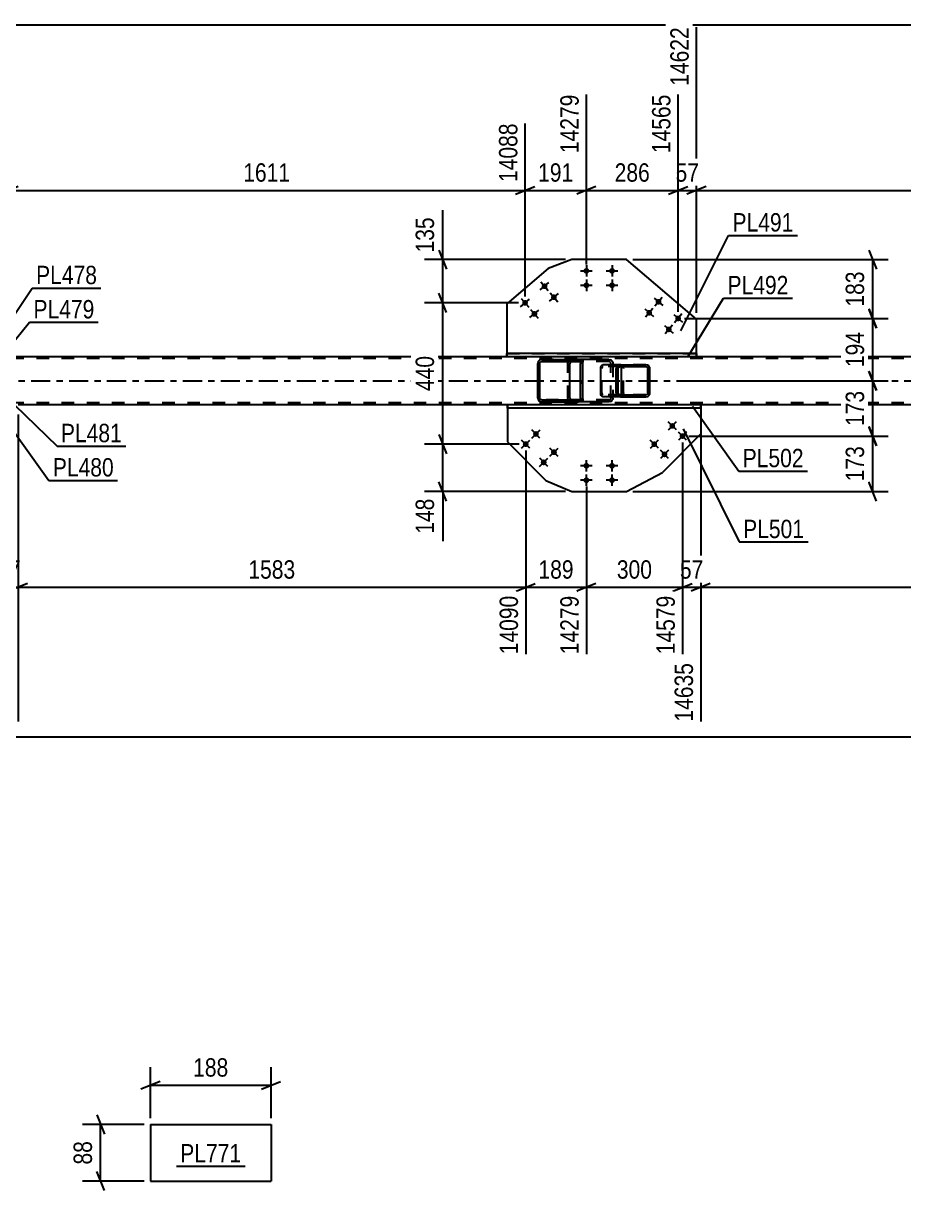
# Model space of a CAD drawing. Header units: millimetres. Extents: x 0 to 1189, y 0 to 841.
# Drawn here: x 787.8 to 925.1, y 221.9 to 403.9 of the extents above; entities that cross this region are included whole.
import ezdxf

# ---------------------------------------------------------------- set-up
doc = ezdxf.new("R2010")
doc.units = ezdxf.units.MM
doc.linetypes.add('DXK_LINE_DOT2', pattern=[3.9198, 1.9599, -1.9599])
doc.linetypes.add('DXK_LINE_DOT3', pattern=[5.9187, 2.979, -0.9799, 0.9799, -0.9799])
doc.styles.add('Arial Narrow', font='ARIALN.TTF', dxfattribs={"height": 0.2})

# ---------------------------------------------------------------- blocks, each defined once
blk = doc.blocks.new('Part-570385304-6993 - 6842')
at = {"linetype": 'Continuous'}
h = blk.add_hatch(dxfattribs=at)
h.set_pattern_fill('', scale=0.7, style=0, pattern_type=0)
h.set_pattern_definition([(45, (874.9836, 351.1297), (-1.57154, 1.57154), [])])
h.paths.add_polyline_path([(875.03, 350.9), (874.98, 351.13), (874.85, 351.32), (874.64, 351.45), (874.39, 351.5), (868.65, 351.5), (868.4, 351.45), (868.2, 351.32), (868.06, 351.13), (868.01, 350.9), (868.01, 345.5), (868.06, 345.27), (868.2, 345.08), (868.4, 344.95), (868.65, 344.9), (874.39, 344.9), (874.64, 344.95), (874.85, 345.08), (874.98, 345.27), (875.03, 345.5)])
h.paths.add_polyline_path([(874.69, 345.39), (874.62, 345.29), (874.52, 345.22), (874.39, 345.2), (868.65, 345.2), (868.52, 345.22), (868.42, 345.29), (868.35, 345.39), (868.33, 345.5), (868.33, 350.9), (868.35, 351.01), (868.42, 351.11), (868.52, 351.18), (868.65, 351.2), (874.39, 351.2), (874.52, 351.18), (874.62, 351.11), (874.69, 351.01), (874.71, 350.9), (874.71, 345.5)])
at = {"color": 2, "linetype": 'Continuous'}
for p, q in [((868.65, 351.5), (868.4, 351.45)), ((868.65, 351.5), (874.39, 351.5)), ((879.11, 351.5), (874.39, 351.5)), ((874.64, 351.45), (874.39, 351.5)), ((879.11, 351.5), (879.35, 351.45)), ((868.06, 351.13), (868.01, 350.9)), ((868.01, 345.5), (868.01, 350.9)), ((868.33, 350.9), (868.35, 351.01)), ((868.33, 345.5), (868.33, 350.9)), ((868.35, 351.01), (868.42, 351.11)), ((868.42, 351.11), (868.52, 351.18)), ((868.52, 351.18), (868.65, 351.2)), ((868.65, 351.2), (874.39, 351.2)), ((873.06, 351.01), (873.04, 350.9)), ((873.04, 345.5), (873.04, 350.9)), ((873.13, 351.11), (873.06, 351.01)), ((873.24, 351.18), (873.13, 351.11)), ((873.36, 351.2), (873.24, 351.18)), ((874.39, 351.2), (874.52, 351.18)), ((874.52, 351.18), (874.62, 351.11)), ((874.62, 351.11), (874.69, 351.01)), ((874.69, 351.01), (874.71, 350.9)), ((874.71, 345.5), (874.71, 350.9)), ((875.03, 350.9), (874.98, 351.13)), ((875.03, 345.5), (875.03, 350.9)), ((879.7, 351.13), (879.74, 350.9)), ((879.74, 350.9), (879.74, 350.7)), ((868.01, 345.5), (868.06, 345.27)), ((868.35, 345.39), (868.33, 345.5)), ((868.42, 345.29), (868.35, 345.39)), ((868.4, 344.95), (868.65, 344.9)), ((868.52, 345.22), (868.42, 345.29)), ((868.65, 345.2), (868.52, 345.22)), ((868.65, 345.2), (874.39, 345.2)), ((868.65, 344.9), (874.39, 344.9)), ((873.04, 345.5), (873.06, 345.39)), ((873.06, 345.39), (873.13, 345.29)), ((873.13, 345.29), (873.24, 345.22)), ((873.24, 345.22), (873.36, 345.2)), ((874.52, 345.22), (874.39, 345.2)), ((874.39, 344.9), (874.64, 344.95)), ((879.11, 344.9), (874.39, 344.9)), ((874.62, 345.29), (874.52, 345.22)), ((874.69, 345.39), (874.62, 345.29)), ((874.71, 345.5), (874.69, 345.39)), ((874.98, 345.27), (875.03, 345.5)), ((879.35, 344.95), (879.11, 344.9)), ((879.74, 345.5), (879.7, 345.27)), ((879.74, 345.5), (879.74, 345.7))]:
    blk.add_line(p, q, dxfattribs=at)
at = {"color": 7, "linetype": 'DXK_LINE_DOT2'}
for p, q in [((874.39, 351.5), (868.65, 351.5)), ((873.11, 351.45), (873.36, 351.5)), ((879.11, 351.2), (868.65, 351.2)), ((872.72, 350.9), (872.77, 351.13)), ((872.72, 345.5), (872.72, 350.9)), ((879.23, 351.18), (879.11, 351.2)), ((879.33, 351.11), (879.23, 351.18)), ((879.4, 351.01), (879.33, 351.11)), ((879.42, 350.9), (879.4, 351.01)), ((879.42, 345.5), (879.42, 350.9)), ((879.74, 350.7), (879.74, 345.7)), ((879.11, 345.2), (868.65, 345.2)), ((874.39, 344.9), (868.65, 344.9)), ((872.77, 345.27), (872.72, 345.5)), ((873.36, 344.9), (873.11, 344.95)), ((879.11, 345.2), (879.23, 345.22)), ((879.23, 345.22), (879.33, 345.29)), ((879.33, 345.29), (879.4, 345.39)), ((879.4, 345.39), (879.42, 345.5))]:
    blk.add_line(p, q, dxfattribs=at)
at = {"color": 2, "linetype": 'Continuous'}
for centre, start, end in [((868.62, 350.87), 110.7583, 155.68), ((874.42, 350.87), 24.32, 69.2417), ((879.13, 350.87), 24.32, 69.2417), ((868.62, 345.53), 204.32, 249.2417), ((874.42, 345.53), 290.7583, 335.68), ((879.13, 345.53), 290.7583, 335.68)]:
    blk.add_arc(centre, 0.621, start, end, dxfattribs=at)
at = {"color": 7, "linetype": 'DXK_LINE_DOT2'}
for centre, start, end in [((873.33, 350.87), 110.7583, 155.68), ((873.33, 345.53), 204.32, 249.2417)]:
    blk.add_arc(centre, 0.621, start, end, dxfattribs=at)
blk = doc.blocks.new('Part-570385304-7040 - 6842')
at = {"color": 2, "linetype": 'Continuous'}
for p, q in [((893.42, 344.45), (863.31, 344.45)), ((863.31, 344.45), (863.31, 344.45)), ((863.31, 343.95), (863.31, 344.45)), ((893.42, 344.45), (893.42, 344.45)), ((893.42, 344.45), (893.42, 343.95)), ((893.42, 343.95), (863.31, 343.95)), ((863.31, 343.95), (863.31, 343.95)), ((893.42, 343.95), (893.42, 343.95))]:
    blk.add_line(p, q, dxfattribs=at)
at = {"color": 7, "linetype": 'DXK_LINE_DOT2'}
for p, q in [((893.42, 344.45), (863.31, 344.45)), ((863.31, 344.45), (863.31, 343.95)), ((893.42, 343.95), (893.42, 344.45)), ((893.42, 343.95), (863.31, 343.95))]:
    blk.add_line(p, q, dxfattribs=at)
blk = doc.blocks.new('Part-570385304-7007 - 6842')
at = {"color": 7, "linetype": 'DXK_LINE_DOT2'}
for p, q in [((1007.43, 351.65), (161.65, 351.65)), ((892.75, 351.95), (863.19, 351.95)), ((1007.43, 344.75), (161.65, 344.75)), ((893.42, 344.45), (863.31, 344.45))]:
    blk.add_line(p, q, dxfattribs=at)
at = {"color": 2, "linetype": 'Continuous'}
for p, q in [((863.19, 351.95), (785.5, 351.95)), ((972.5, 351.95), (892.75, 351.95)), ((863.31, 344.45), (787, 344.45)), ((971, 344.45), (893.42, 344.45))]:
    blk.add_line(p, q, dxfattribs=at)
at = {"color": 7, "linetype": 'DXK_LINE_DOT3'}
blk.add_line((161.65, 348.2), (1007.43, 348.2), dxfattribs=at)
blk = doc.blocks.new('Part-570385304-6928 - 6842')
at = {"color": 2, "linetype": 'Continuous'}
for p, q in [((863.31, 343.95), (863.31, 338.69)), ((893.42, 343.95), (893.42, 339.94)), ((863.31, 338.69), (869.28, 332.64)), ((893.42, 339.94), (887.45, 333.89)), ((881.85, 330.94), (887.45, 333.89)), ((869.28, 332.64), (873.35, 330.94)), ((873.35, 330.94), (881.85, 330.94))]:
    blk.add_line(p, q, dxfattribs=at)
at = {"color": 7, "linetype": 'DXK_LINE_DOT2'}
blk.add_line((893.42, 343.95), (863.31, 343.95), dxfattribs=at)
blk = doc.blocks.new('Part-570385304-6888 - 6842')
at = {"color": 2, "linetype": 'Continuous'}
for p, q in [((873.35, 367.08), (869.66, 365.72)), ((881.85, 367.08), (873.35, 367.08)), ((892.75, 357.8), (881.85, 367.08)), ((869.66, 365.72), (863.19, 360.21)), ((863.19, 360.21), (863.19, 352.45)), ((892.75, 352.45), (892.75, 357.8))]:
    blk.add_line(p, q, dxfattribs=at)
at = {"color": 7, "linetype": 'DXK_LINE_DOT2'}
blk.add_line((863.19, 352.45), (892.75, 352.45), dxfattribs=at)
blk = doc.blocks.new('Bolt-570385304-7215 - 6842')
at = {"linetype": 'Continuous'}
for points in [[(875.15, 334.94, -1), (876.05, 334.94, -1)], [(879.15, 334.94, -1), (880.05, 334.94, -1)], [(875.15, 332.69, -1), (876.05, 332.69, -1)], [(879.15, 332.69, -1), (880.05, 332.69, -1)]]:
    blk.add_hatch(color=1, dxfattribs=at).paths.add_polyline_path(points)
at = {"color": 1, "linetype": 'Continuous'}
for p, q in [((876.5, 334.94), (874.7, 334.94)), ((875.6, 334.04), (875.6, 335.84)), ((880.5, 334.94), (878.7, 334.94)), ((879.6, 334.04), (879.6, 335.84)), ((875.6, 331.79), (875.6, 333.59)), ((879.6, 331.79), (879.6, 333.59)), ((876.5, 332.69), (874.7, 332.69)), ((880.5, 332.69), (878.7, 332.69))]:
    blk.add_line(p, q, dxfattribs=at)
blk = doc.blocks.new('Part-570385304-6997 - 6842')
at = {"linetype": 'Continuous'}
h = blk.add_hatch(dxfattribs=at)
h.set_pattern_fill('', scale=0.7, style=0, pattern_type=0)
h.set_pattern_definition([(45, (885.4658, 350.3297), (-1.57154, 1.57154), [])])
h.paths.add_polyline_path([(885.51, 350.1), (885.47, 350.33), (885.33, 350.52), (885.13, 350.65), (884.88, 350.7), (880.9, 350.7), (880.66, 350.65), (880.45, 350.52), (880.32, 350.33), (880.27, 350.1), (880.27, 346.3), (880.32, 346.07), (880.45, 345.88), (880.66, 345.75), (880.9, 345.7), (884.88, 345.7), (885.13, 345.75), (885.33, 345.88), (885.47, 346.07), (885.51, 346.3)])
h.paths.add_polyline_path([(885.18, 346.19), (885.11, 346.09), (885, 346.02), (884.88, 346), (880.9, 346), (880.78, 346.02), (880.68, 346.09), (880.61, 346.19), (880.58, 346.3), (880.58, 350.1), (880.61, 350.21), (880.68, 350.31), (880.78, 350.38), (880.9, 350.4), (884.88, 350.4), (885, 350.38), (885.11, 350.31), (885.18, 350.21), (885.2, 350.1), (885.2, 346.3)])
at = {"color": 2, "linetype": 'Continuous'}
for p, q in [((877.83, 350.1), (877.86, 350.33)), ((877.83, 346.3), (877.83, 350.1)), ((877.86, 350.33), (877.93, 350.52)), ((877.93, 350.52), (878.04, 350.65)), ((878.04, 350.65), (878.17, 350.7)), ((880.9, 350.7), (878.17, 350.7)), ((880.32, 350.33), (880.27, 350.1)), ((880.27, 346.3), (880.27, 350.1)), ((880.58, 350.1), (880.61, 350.21)), ((880.58, 346.3), (880.58, 350.1)), ((880.61, 350.21), (880.68, 350.31)), ((880.9, 350.7), (880.66, 350.65)), ((880.68, 350.31), (880.78, 350.38)), ((880.78, 350.38), (880.9, 350.4)), ((880.9, 350.38), (880.84, 350.39)), ((880.9, 350.7), (884.88, 350.7)), ((880.9, 350.4), (884.88, 350.4)), ((881, 350.31), (880.9, 350.38)), ((881.07, 350.21), (881, 350.31)), ((881.09, 350.1), (881.07, 350.21)), ((881.09, 346.3), (881.09, 350.1)), ((885.13, 350.65), (884.88, 350.7)), ((884.88, 350.4), (885, 350.38)), ((885, 350.38), (885.11, 350.31)), ((885.11, 350.31), (885.18, 350.21)), ((885.18, 350.21), (885.2, 350.1)), ((885.2, 346.3), (885.2, 350.1)), ((885.51, 350.1), (885.47, 350.33)), ((885.51, 346.3), (885.51, 350.1)), ((877.86, 346.07), (877.83, 346.3)), ((877.93, 345.88), (877.86, 346.07)), ((878.04, 345.75), (877.93, 345.88)), ((880.27, 346.3), (880.32, 346.07)), ((880.61, 346.19), (880.58, 346.3)), ((880.68, 346.09), (880.61, 346.19)), ((880.78, 346.02), (880.68, 346.09)), ((880.9, 346), (880.78, 346.02)), ((880.9, 346.02), (880.84, 346.01)), ((880.9, 346.02), (881, 346.09)), ((880.9, 346), (884.88, 346)), ((881, 346.09), (881.07, 346.19)), ((881.07, 346.19), (881.09, 346.3)), ((885, 346.02), (884.88, 346)), ((885.11, 346.09), (885, 346.02)), ((885.18, 346.19), (885.11, 346.09)), ((885.2, 346.3), (885.18, 346.19)), ((885.47, 346.07), (885.51, 346.3)), ((878.17, 345.7), (878.04, 345.75)), ((880.9, 345.7), (878.17, 345.7)), ((880.66, 345.75), (880.9, 345.7)), ((880.9, 345.7), (884.88, 345.7)), ((884.88, 345.7), (885.13, 345.75))]:
    blk.add_line(p, q, dxfattribs=at)
at = {"color": 7, "linetype": 'DXK_LINE_DOT2'}
for p, q in [((878.01, 350.21), (878, 350.1)), ((878, 346.3), (878, 350.1)), ((878.05, 350.31), (878.01, 350.21)), ((878.1, 350.38), (878.05, 350.31)), ((878.17, 350.4), (878.1, 350.38)), ((884.88, 350.4), (878.17, 350.4)), ((879.74, 350.4), (879.74, 350.7)), ((880.78, 350.7), (881.02, 350.65)), ((880.84, 350.39), (880.78, 350.4)), ((884.88, 350.7), (880.9, 350.7)), ((881.36, 350.33), (881.41, 350.1)), ((881.41, 346.3), (881.41, 350.1)), ((878, 346.3), (878.01, 346.19)), ((878.01, 346.19), (878.05, 346.09)), ((878.05, 346.09), (878.1, 346.02)), ((878.1, 346.02), (878.17, 346)), ((884.88, 346), (878.17, 346)), ((879.74, 345.7), (879.74, 346)), ((880.84, 346.01), (880.78, 346)), ((881.41, 346.3), (881.36, 346.07)), ((881.02, 345.75), (880.78, 345.7)), ((884.88, 345.7), (880.9, 345.7))]:
    blk.add_line(p, q, dxfattribs=at)
at = {"color": 2, "linetype": 'Continuous'}
for centre, start, end in [((880.88, 350.08), 111.1513, 156.1049), ((884.9, 350.08), 23.8951, 68.8487), ((880.88, 346.32), 203.8951, 248.8487), ((884.9, 346.32), 291.1513, 336.1049)]:
    blk.add_arc(centre, 0.616, start, end, dxfattribs=at)
at = {"color": 7, "linetype": 'DXK_LINE_DOT2'}
for centre, start, end in [((880.8, 350.08), 23.8952, 68.8487), ((880.8, 346.32), 291.1513, 336.1048)]:
    blk.add_arc(centre, 0.616, start, end, dxfattribs=at)
blk = doc.blocks.new('Part-570385304-7060 - 6842')
at = {"color": 2, "linetype": 'Continuous'}
for p, q in [((863.19, 351.95), (863.19, 352.45)), ((863.19, 352.45), (863.19, 352.45)), ((892.75, 352.45), (863.19, 352.45)), ((863.19, 351.95), (863.19, 351.95)), ((892.75, 351.95), (863.19, 351.95)), ((892.75, 352.45), (892.75, 351.95))]:
    blk.add_line(p, q, dxfattribs=at)
at = {"color": 7, "linetype": 'DXK_LINE_DOT2'}
for p, q in [((863.19, 352.45), (863.19, 351.95)), ((892.75, 352.45), (892.75, 352.45)), ((892.75, 351.95), (892.75, 352.45)), ((892.75, 351.95), (892.75, 351.95))]:
    blk.add_line(p, q, dxfattribs=at)
blk = doc.blocks.new('Bolt-570385304-7196 - 6842')
at = {"linetype": 'Continuous'}
for points in [[(876.05, 365.33, -1), (875.15, 365.33, -1)], [(880.05, 365.33, -1), (879.15, 365.33, -1)], [(876.05, 363.08, -1), (875.15, 363.08, -1)], [(880.05, 363.08, -1), (879.15, 363.08, -1)]]:
    blk.add_hatch(color=1, dxfattribs=at).paths.add_polyline_path(points)
at = {"color": 1, "linetype": 'Continuous'}
for p, q in [((875.6, 366.23), (875.6, 364.43)), ((879.6, 366.23), (879.6, 364.43)), ((874.7, 365.33), (876.5, 365.33)), ((878.7, 365.33), (880.5, 365.33)), ((874.7, 363.08), (876.5, 363.08)), ((875.6, 363.98), (875.6, 362.18)), ((878.7, 363.08), (880.5, 363.08)), ((879.6, 363.98), (879.6, 362.18))]:
    blk.add_line(p, q, dxfattribs=at)
blk = doc.blocks.new('Bolt-570385304-7205 - 6842')
at = {"linetype": 'Continuous'}
for points in [[(869.43, 363.22, -1), (868.74, 362.64, -1)], [(866.38, 360.63, -1), (865.7, 360.05, -1)], [(870.89, 361.51, -1), (870.2, 360.93, -1)], [(867.84, 358.92, -1), (867.15, 358.33, -1)]]:
    blk.add_hatch(color=1, dxfattribs=at).paths.add_polyline_path(points)
at = {"color": 1, "linetype": 'Continuous'}
for p, q in [((868.4, 362.35), (869.77, 363.51)), ((868.5, 363.62), (869.67, 362.25)), ((865.35, 359.75), (866.72, 360.92)), ((865.46, 361.02), (866.62, 359.65)), ((869.86, 360.63), (871.23, 361.8)), ((869.96, 361.9), (871.13, 360.53)), ((866.81, 358.04), (868.18, 359.21)), ((866.91, 359.31), (868.08, 357.94))]:
    blk.add_line(p, q, dxfattribs=at)
blk = doc.blocks.new('Bolt-570385304-7206 - 6842')
at = {"linetype": 'Continuous'}
for points in [[(887.2, 360.22, -1), (886.51, 360.81, -1)], [(885.74, 358.51, -1), (885.06, 359.09, -1)], [(890.25, 357.63, -1), (889.56, 358.21, -1)], [(888.79, 355.92, -1), (888.1, 356.5, -1)]]:
    blk.add_hatch(color=1, dxfattribs=at).paths.add_polyline_path(points)
at = {"color": 1, "linetype": 'Continuous'}
for p, q in [((886.17, 361.1), (887.54, 359.93)), ((887.44, 361.2), (886.27, 359.83)), ((884.71, 359.39), (886.08, 358.22)), ((885.98, 359.49), (884.82, 358.12)), ((890.49, 358.61), (889.32, 357.24)), ((887.76, 356.79), (889.13, 355.63)), ((889.03, 356.89), (887.86, 355.52)), ((889.22, 358.51), (890.59, 357.34))]:
    blk.add_line(p, q, dxfattribs=at)
blk = doc.blocks.new('Bolt-570385304-7224 - 6842')
at = {"linetype": 'Continuous'}
for points in [[(888.68, 340.83, -1), (889.31, 341.47, -1)], [(885.87, 337.98, -1), (886.5, 338.62, -1)], [(890.28, 339.25, -1), (890.91, 339.89, -1)], [(887.47, 336.4, -1), (888.1, 337.04, -1)]]:
    blk.add_hatch(color=1, dxfattribs=at).paths.add_polyline_path(points)
at = {"color": 1, "linetype": 'Continuous'}
for p, q in [((889.63, 340.52), (888.35, 341.78)), ((889.62, 341.79), (888.36, 340.51)), ((886.82, 337.67), (885.54, 338.94)), ((886.81, 338.94), (885.55, 337.66)), ((891.23, 338.94), (889.95, 340.2)), ((891.23, 340.21), (889.96, 338.93)), ((888.42, 336.09), (887.14, 337.36)), ((888.42, 337.36), (887.15, 336.08))]:
    blk.add_line(p, q, dxfattribs=at)
blk = doc.blocks.new('Bolt-570385304-7225 - 6842')
at = {"linetype": 'Continuous'}
for points in [[(865.82, 338.64, -1), (866.46, 338, -1)], [(867.43, 340.22, -1), (868.06, 339.58, -1)], [(870.23, 337.38, -1), (870.87, 336.73, -1)], [(868.63, 335.8, -1), (869.27, 335.15, -1)]]:
    blk.add_hatch(color=1, dxfattribs=at).paths.add_polyline_path(points)
at = {"color": 1, "linetype": 'Continuous'}
for p, q in [((867.1, 339.27), (868.38, 340.53)), ((868.37, 339.26), (867.11, 340.54)), ((865.5, 337.69), (866.78, 338.95)), ((866.77, 337.68), (865.51, 338.96)), ((869.91, 336.42), (871.19, 337.69)), ((871.18, 336.41), (869.92, 337.7)), ((868.31, 334.84), (869.59, 336.11)), ((869.58, 334.83), (868.32, 336.12))]:
    blk.add_line(p, q, dxfattribs=at)
blk = doc.blocks.new('Part-570385304-39543 - 39542')
at = {"color": 2, "linetype": 'Continuous'}
for p, q in [((807.64, 232.21), (807.64, 223.41)), ((807.64, 232.21), (826.44, 232.21)), ((826.44, 232.21), (826.44, 223.41)), ((807.64, 223.41), (826.44, 223.41))]:
    blk.add_line(p, q, dxfattribs=at)
blk = doc.blocks.new('StraightDimension-570385304-44781 - 6842')
at = {"color": 7, "linetype": 'Continuous'}
for p, q in [((919.64, 341.07), (920.84, 338.07)), ((891.59, 339.57), (922.64, 339.57)), ((920.24, 330.94), (920.24, 339.57)), ((920.84, 329.44), (919.64, 332.44)), ((882.85, 330.94), (922.64, 330.94))]:
    blk.add_line(p, q, dxfattribs=at)
at = {"color": 0}
blk.add_wipeout([(919.49, 338.6), (915.29, 338.6), (915.29, 331.92), (919.49, 331.92)], dxfattribs=at)
at = {"color": 3, "style": 'Arial Narrow'}
blk.add_text('173', height=2.863, rotation=90.0002, dxfattribs=at).set_placement((918.89, 332.52))
blk = doc.blocks.new('StraightDimension-570385304-17359 - 6842')
at = {"color": 7, "linetype": 'Continuous'}
for p, q in [((892.75, 358.8), (892.75, 403.33)), ((975.35, 357.94), (975.35, 388.33)), ((894.25, 378.49), (891.25, 377.29)), ((892.75, 377.89), (975.35, 377.89)), ((973.85, 377.29), (976.85, 378.49))]:
    blk.add_line(p, q, dxfattribs=at)
at = {"color": 0, "linetype": 'Continuous'}
blk.add_wipeout([(974.75, 388.93), (970.55, 388.93), (970.55, 378.59), (974.75, 378.59)], dxfattribs=at)
at = {"color": 0}
blk.add_wipeout([(938.31, 378.64), (938.31, 382.84), (929.79, 382.84), (929.79, 378.64)], dxfattribs=at)
at = {"color": 3, "linetype": 'Continuous', "style": 'Arial Narrow'}
blk.add_text('16274', height=2.863, rotation=90.0002, dxfattribs=at).set_placement((974.15, 379.19))
at = {"color": 3, "style": 'Arial Narrow'}
blk.add_text('1652', height=2.863, dxfattribs=at).set_placement((930.39, 379.24))
blk = doc.blocks.new('StraightDimension-570385304-44779 - 6842')
at = {"color": 7, "linetype": 'Continuous'}
for p, q in [((919.64, 359.42), (920.84, 356.42)), ((890.9, 357.92), (922.64, 357.92)), ((920.24, 348.2), (920.24, 357.92)), ((920.84, 346.7), (919.64, 349.7)), ((891.59, 348.2), (922.64, 348.2))]:
    blk.add_line(p, q, dxfattribs=at)
at = {"color": 0}
blk.add_wipeout([(919.49, 356.4), (915.29, 356.4), (915.29, 349.72), (919.49, 349.72)], dxfattribs=at)
at = {"color": 3, "style": 'Arial Narrow'}
blk.add_text('194', height=2.863, rotation=90.0002, dxfattribs=at).set_placement((918.89, 350.32))
blk = doc.blocks.new('StraightDimension-570385304-44780 - 6842')
at = {"color": 7, "linetype": 'Continuous'}
for p, q in [((919.64, 349.7), (920.84, 346.7)), ((891.59, 348.2), (922.64, 348.2)), ((920.24, 339.57), (920.24, 348.2)), ((920.84, 338.07), (919.64, 341.07)), ((891.59, 339.57), (922.64, 339.57))]:
    blk.add_line(p, q, dxfattribs=at)
at = {"color": 0}
blk.add_wipeout([(919.49, 347.23), (915.29, 347.23), (915.29, 340.54), (919.49, 340.54)], dxfattribs=at)
at = {"color": 3, "style": 'Arial Narrow'}
blk.add_text('173', height=2.863, rotation=90.0002, dxfattribs=at).set_placement((918.89, 341.14))
blk = doc.blocks.new('StraightDimension-570385304-16983 - 6842')
at = {"color": 7, "linetype": 'Continuous'}
for p, q in [((866.14, 337.32), (866.14, 305.55)), ((875.6, 331.69), (875.6, 305.55)), ((864.64, 315.39), (867.64, 316.59)), ((866.14, 315.99), (875.6, 315.99)), ((877.1, 316.59), (874.1, 315.39))]:
    blk.add_line(p, q, dxfattribs=at)
at = {"color": 0}
blk.add_wipeout([(874.21, 316.74), (874.21, 320.94), (867.53, 320.94), (867.53, 316.74)], dxfattribs=at)
at = {"color": 0, "linetype": 'Continuous'}
blk.add_wipeout([(875, 315.29), (870.8, 315.29), (870.8, 304.95), (875, 304.95)], dxfattribs=at)
at = {"color": 3, "style": 'Arial Narrow'}
blk.add_text('189', height=2.863, dxfattribs=at).set_placement((868.13, 317.34))
at = {"color": 3, "linetype": 'Continuous', "style": 'Arial Narrow'}
blk.add_text('14279', height=2.863, rotation=90.0002, dxfattribs=at).set_placement((874.4, 305.55))
blk = doc.blocks.new('StraightDimension-570385304-16985 - 6842')
at = {"color": 7, "linetype": 'Continuous'}
for p, q in [((787, 342.95), (787, 295.05)), ((784.18, 338.57), (784.18, 305.55)), ((782.68, 315.39), (785.68, 316.59)), ((784.18, 315.99), (787, 315.99)), ((788.5, 316.59), (785.5, 315.39))]:
    blk.add_line(p, q, dxfattribs=at)
at = {"color": 0}
blk.add_wipeout([(788.02, 316.74), (788.02, 320.94), (783.16, 320.94), (783.16, 316.74)], dxfattribs=at)
at = {"color": 0, "linetype": 'Continuous'}
blk.add_wipeout([(786.4, 304.79), (782.2, 304.79), (782.2, 294.45), (786.4, 294.45)], dxfattribs=at)
at = {"color": 3, "style": 'Arial Narrow'}
blk.add_text('57', height=2.863, dxfattribs=at).set_placement((783.76, 317.34))
at = {"color": 3, "linetype": 'Continuous', "style": 'Arial Narrow'}
blk.add_text('12507', height=2.863, rotation=90.0002, dxfattribs=at).set_placement((785.8, 295.05))
blk = doc.blocks.new('StraightDimension-570385304-7302 - 6842')
at = {"color": 7, "linetype": 'Continuous'}
blk.add_line((161.65, 292.68), (1018.28, 292.68), dxfattribs=at)
blk = doc.blocks.new('StraightDimension-570385304-7333 - 6842')
at = {"color": 7, "linetype": 'Continuous'}
blk.add_line((161.65, 403.7), (1018.28, 403.7), dxfattribs=at)
blk = doc.blocks.new('StraightDimension-570385304-17363 - 6842')
at = {"color": 7, "linetype": 'Continuous'}
for p, q in [((785.5, 357.81), (785.5, 403.33)), ((866.04, 361.34), (866.04, 388.33)), ((787, 378.49), (784, 377.29)), ((785.5, 377.89), (866.04, 377.89)), ((864.54, 377.29), (867.54, 378.49))]:
    blk.add_line(p, q, dxfattribs=at)
at = {"color": 0, "linetype": 'Continuous'}
blk.add_wipeout([(865.44, 388.93), (861.24, 388.93), (861.24, 378.59), (865.44, 378.59)], dxfattribs=at)
at = {"color": 0}
blk.add_wipeout([(830.02, 378.64), (830.02, 382.84), (821.51, 382.84), (821.51, 378.64)], dxfattribs=at)
at = {"color": 3, "linetype": 'Continuous', "style": 'Arial Narrow'}
blk.add_text('14088', height=2.863, rotation=90.0002, dxfattribs=at).set_placement((864.84, 379.19))
at = {"color": 3, "style": 'Arial Narrow'}
blk.add_text('1611', height=2.863, dxfattribs=at).set_placement((822.11, 379.24))
blk = doc.blocks.new('StraightDimension-570385304-16980 - 6842')
at = {"color": 7, "linetype": 'Continuous'}
for p, q in [((893.42, 342.95), (893.42, 295.05)), ((973.82, 338.57), (973.82, 305.55)), ((894.92, 316.59), (891.92, 315.39)), ((893.42, 315.99), (973.82, 315.99)), ((972.32, 315.39), (975.32, 316.59))]:
    blk.add_line(p, q, dxfattribs=at)
at = {"color": 0}
blk.add_wipeout([(937.88, 316.74), (937.88, 320.94), (929.37, 320.94), (929.37, 316.74)], dxfattribs=at)
at = {"color": 0, "linetype": 'Continuous'}
blk.add_wipeout([(973.22, 315.29), (969.02, 315.29), (969.02, 304.95), (973.22, 304.95)], dxfattribs=at)
at = {"color": 3, "style": 'Arial Narrow'}
blk.add_text('1608', height=2.863, dxfattribs=at).set_placement((929.97, 317.34))
at = {"color": 3, "linetype": 'Continuous', "style": 'Arial Narrow'}
blk.add_text('16243', height=2.863, rotation=90.0002, dxfattribs=at).set_placement((972.62, 305.55))
blk = doc.blocks.new('StraightDimension-570385304-16981 - 6842')
at = {"color": 7, "linetype": 'Continuous'}
for p, q in [((893.42, 342.95), (893.42, 295.05)), ((890.59, 338.57), (890.59, 305.55)), ((889.09, 315.39), (892.09, 316.59)), ((890.59, 315.99), (893.42, 315.99)), ((894.92, 316.59), (891.92, 315.39))]:
    blk.add_line(p, q, dxfattribs=at)
at = {"color": 0}
blk.add_wipeout([(894.43, 316.74), (894.43, 320.94), (889.58, 320.94), (889.58, 316.74)], dxfattribs=at)
at = {"color": 0, "linetype": 'Continuous'}
blk.add_wipeout([(892.82, 304.79), (888.62, 304.79), (888.62, 294.45), (892.82, 294.45)], dxfattribs=at)
at = {"color": 3, "style": 'Arial Narrow'}
blk.add_text('57', height=2.863, dxfattribs=at).set_placement((890.18, 317.34))
at = {"color": 3, "linetype": 'Continuous', "style": 'Arial Narrow'}
blk.add_text('14635', height=2.863, rotation=90.0002, dxfattribs=at).set_placement((892.22, 295.05))
blk = doc.blocks.new('StraightDimension-570385304-16982 - 6842')
at = {"color": 7, "linetype": 'Continuous'}
for p, q in [((890.59, 338.57), (890.59, 305.55)), ((875.6, 331.69), (875.6, 305.55)), ((877.1, 316.59), (874.1, 315.39)), ((875.6, 315.99), (890.59, 315.99)), ((889.09, 315.39), (892.09, 316.59))]:
    blk.add_line(p, q, dxfattribs=at)
at = {"color": 0}
blk.add_wipeout([(886.44, 316.74), (886.44, 320.94), (879.75, 320.94), (879.75, 316.74)], dxfattribs=at)
at = {"color": 0, "linetype": 'Continuous'}
blk.add_wipeout([(889.99, 315.29), (885.79, 315.29), (885.79, 304.95), (889.99, 304.95)], dxfattribs=at)
at = {"color": 3, "style": 'Arial Narrow'}
blk.add_text('300', height=2.863, dxfattribs=at).set_placement((880.35, 317.34))
at = {"color": 3, "linetype": 'Continuous', "style": 'Arial Narrow'}
blk.add_text('14579', height=2.863, rotation=90.0002, dxfattribs=at).set_placement((889.39, 305.55))
blk = doc.blocks.new('StraightDimension-570385304-16984 - 6842')
at = {"color": 7, "linetype": 'Continuous'}
for p, q in [((787, 342.95), (787, 295.05)), ((866.14, 337.32), (866.14, 305.55)), ((788.5, 316.59), (785.5, 315.39)), ((787, 315.99), (866.14, 315.99)), ((864.64, 315.39), (867.64, 316.59))]:
    blk.add_line(p, q, dxfattribs=at)
at = {"color": 0}
blk.add_wipeout([(830.83, 316.74), (830.83, 320.94), (822.31, 320.94), (822.31, 316.74)], dxfattribs=at)
at = {"color": 0, "linetype": 'Continuous'}
blk.add_wipeout([(865.54, 315.29), (861.34, 315.29), (861.34, 304.95), (865.54, 304.95)], dxfattribs=at)
at = {"color": 3, "style": 'Arial Narrow'}
blk.add_text('1583', height=2.863, dxfattribs=at).set_placement((822.91, 317.34))
at = {"color": 3, "linetype": 'Continuous', "style": 'Arial Narrow'}
blk.add_text('14090', height=2.863, rotation=90.0002, dxfattribs=at).set_placement((864.94, 305.55))
blk = doc.blocks.new('StraightDimension-570385304-17360 - 6842')
at = {"color": 7, "linetype": 'Continuous'}
for p, q in [((892.75, 358.8), (892.75, 403.33)), ((889.9, 358.92), (889.9, 392.83)), ((888.4, 377.29), (891.4, 378.49)), ((889.9, 377.89), (892.75, 377.89)), ((894.25, 378.49), (891.25, 377.29))]:
    blk.add_line(p, q, dxfattribs=at)
at = {"color": 0, "linetype": 'Continuous'}
blk.add_wipeout([(892.15, 403.93), (887.95, 403.93), (887.95, 393.59), (892.15, 393.59)], dxfattribs=at)
at = {"color": 0}
blk.add_wipeout([(893.75, 378.64), (893.75, 382.84), (888.9, 382.84), (888.9, 378.64)], dxfattribs=at)
at = {"color": 3, "linetype": 'Continuous', "style": 'Arial Narrow'}
blk.add_text('14622', height=2.863, rotation=90.0002, dxfattribs=at).set_placement((891.55, 394.19))
at = {"color": 3, "style": 'Arial Narrow'}
blk.add_text('57', height=2.863, dxfattribs=at).set_placement((889.5, 379.24))
blk = doc.blocks.new('StraightDimension-570385304-17361 - 6842')
at = {"color": 7, "linetype": 'Continuous'}
for p, q in [((875.6, 366.33), (875.6, 392.83)), ((889.9, 358.92), (889.9, 392.83)), ((877.1, 378.49), (874.1, 377.29)), ((875.6, 377.89), (889.9, 377.89)), ((888.4, 377.29), (891.4, 378.49))]:
    blk.add_line(p, q, dxfattribs=at)
at = {"color": 0}
blk.add_wipeout([(886.09, 378.64), (886.09, 382.84), (879.41, 382.84), (879.41, 378.64)], dxfattribs=at)
at = {"color": 3, "style": 'Arial Narrow'}
blk.add_text('286', height=2.863, dxfattribs=at).set_placement((880.01, 379.24))
at = {"color": 0, "linetype": 'Continuous'}
blk.add_wipeout([(889.3, 393.43), (885.1, 393.43), (885.1, 383.09), (889.3, 383.09)], dxfattribs=at)
at = {"color": 3, "linetype": 'Continuous', "style": 'Arial Narrow'}
blk.add_text('14565', height=2.863, rotation=90.0002, dxfattribs=at).set_placement((888.7, 383.69))
blk = doc.blocks.new('StraightDimension-570385304-17362 - 6842')
at = {"color": 7, "linetype": 'Continuous'}
for p, q in [((875.6, 366.33), (875.6, 392.83)), ((866.04, 361.34), (866.04, 388.33)), ((864.54, 377.29), (867.54, 378.49)), ((866.04, 377.89), (875.6, 377.89)), ((877.1, 378.49), (874.1, 377.29))]:
    blk.add_line(p, q, dxfattribs=at)
at = {"color": 0}
blk.add_wipeout([(874.16, 378.64), (874.16, 382.84), (867.48, 382.84), (867.48, 378.64)], dxfattribs=at)
at = {"color": 3, "style": 'Arial Narrow'}
blk.add_text('191', height=2.863, dxfattribs=at).set_placement((868.08, 379.24))
at = {"color": 0, "linetype": 'Continuous'}
blk.add_wipeout([(875, 393.43), (870.8, 393.43), (870.8, 383.09), (875, 383.09)], dxfattribs=at)
at = {"color": 3, "linetype": 'Continuous', "style": 'Arial Narrow'}
blk.add_text('14279', height=2.863, rotation=90.0002, dxfattribs=at).set_placement((874.4, 383.69))
blk = doc.blocks.new('StraightDimension-570385304-44778 - 6842')
at = {"color": 7, "linetype": 'Continuous'}
for p, q in [((919.64, 368.58), (920.84, 365.58)), ((882.85, 367.08), (922.64, 367.08)), ((920.24, 357.92), (920.24, 367.08)), ((920.84, 356.42), (919.64, 359.42)), ((890.9, 357.92), (922.64, 357.92))]:
    blk.add_line(p, q, dxfattribs=at)
at = {"color": 0}
blk.add_wipeout([(919.49, 365.84), (915.29, 365.84), (915.29, 359.16), (919.49, 359.16)], dxfattribs=at)
at = {"color": 3, "style": 'Arial Narrow'}
blk.add_text('183', height=2.863, rotation=90.0002, dxfattribs=at).set_placement((918.89, 359.76))
blk = doc.blocks.new('StraightDimension-570385304-46096 - 6842')
at = {"color": 7, "linetype": 'Continuous'}
for p, q in [((852.6, 368.58), (853.8, 365.58)), ((872.35, 367.08), (850.35, 367.08)), ((853.2, 360.34), (853.2, 367.08)), ((853.8, 358.84), (852.6, 361.84)), ((865.04, 360.34), (850.35, 360.34))]:
    blk.add_line(p, q, dxfattribs=at)
at = {"color": 0}
blk.add_wipeout([(852.45, 374.29), (848.25, 374.29), (848.25, 367.6), (852.45, 367.6)], dxfattribs=at)
at = {"color": 7, "linetype": 'Continuous'}
blk.add_line((853.2, 367.08), (853.2, 374.81), dxfattribs=at)
blk.add_line((853.2, 367.08), (853.2, 374.81), dxfattribs=at)
at = {"color": 3, "style": 'Arial Narrow'}
blk.add_text('135', height=2.863, rotation=90.0002, dxfattribs=at).set_placement((851.85, 368.2))
blk = doc.blocks.new('StraightDimension-570385304-46097 - 6842')
at = {"color": 7, "linetype": 'Continuous'}
for p, q in [((853.8, 358.84), (852.6, 361.84)), ((865.04, 360.34), (850.35, 360.34)), ((853.2, 338.32), (853.2, 360.34)), ((852.6, 339.82), (853.8, 336.82)), ((865.14, 338.32), (850.35, 338.32))]:
    blk.add_line(p, q, dxfattribs=at)
at = {"color": 0}
blk.add_wipeout([(852.45, 352.67), (848.25, 352.67), (848.25, 345.99), (852.45, 345.99)], dxfattribs=at)
at = {"color": 3, "style": 'Arial Narrow'}
blk.add_text('440', height=2.863, rotation=90.0002, dxfattribs=at).set_placement((851.85, 346.59))
blk = doc.blocks.new('StraightDimension-570385304-46098 - 6842')
at = {"color": 7, "linetype": 'Continuous'}
for p, q in [((852.6, 339.82), (853.8, 336.82)), ((865.14, 338.32), (850.35, 338.32)), ((853.2, 330.94), (853.2, 338.32)), ((853.8, 329.44), (852.6, 332.44)), ((872.35, 330.94), (850.35, 330.94))]:
    blk.add_line(p, q, dxfattribs=at)
at = {"color": 0}
blk.add_wipeout([(852.45, 330.42), (848.25, 330.42), (848.25, 323.74), (852.45, 323.74)], dxfattribs=at)
at = {"color": 7, "linetype": 'Continuous'}
blk.add_line((853.2, 330.94), (853.2, 323.21), dxfattribs=at)
blk.add_line((853.2, 330.94), (853.2, 323.21), dxfattribs=at)
at = {"color": 3, "style": 'Arial Narrow'}
blk.add_text('148', height=2.863, rotation=90.0002, dxfattribs=at).set_placement((851.85, 324.34))
blk = doc.blocks.new('StraightDimension-570385304-39766 - 39542')
at = {"color": 7, "linetype": 'Continuous'}
for p, q in [((807.64, 233.21), (807.64, 241.19)), ((826.44, 233.21), (826.44, 241.19)), ((809.14, 238.94), (806.14, 237.74)), ((824.94, 237.74), (827.94, 238.94)), ((807.64, 238.34), (826.44, 238.34))]:
    blk.add_line(p, q, dxfattribs=at)
at = {"color": 0}
blk.add_wipeout([(820.38, 239.09), (820.38, 243.29), (813.7, 243.29), (813.7, 239.09)], dxfattribs=at)
at = {"color": 3, "style": 'Arial Narrow'}
blk.add_text('188', height=2.863, dxfattribs=at).set_placement((814.3, 239.69))
blk = doc.blocks.new('StraightDimension-570385304-39762 - 39542')
at = {"color": 7, "linetype": 'Continuous'}
for p, q in [((799.28, 233.71), (800.48, 230.71)), ((806.64, 232.21), (797.03, 232.21)), ((799.88, 223.41), (799.88, 232.21)), ((800.48, 221.91), (799.28, 224.91)), ((806.64, 223.41), (797.03, 223.41))]:
    blk.add_line(p, q, dxfattribs=at)
at = {"color": 0}
blk.add_wipeout([(799.13, 230.24), (794.93, 230.24), (794.93, 225.38), (799.13, 225.38)], dxfattribs=at)
at = {"color": 3, "style": 'Arial Narrow'}
blk.add_text('88', height=2.863, rotation=90.0002, dxfattribs=at).set_placement((798.53, 225.98))
blk = doc.blocks.new('Mark-570385304-6924 - 6842')
at = {"color": 0}
blk.add_wipeout([(909.55, 323.66), (909.55, 326.66), (900.04, 326.66), (900.04, 323.66)], dxfattribs=at)
blk.add_wipeout([(909.55, 323.66), (909.55, 326.66), (900.04, 326.66), (900.04, 323.66)], dxfattribs=at)
at = {"color": 30, "linetype": 'Continuous'}
for p, q in [((890.68, 340.71), (899.44, 323.06)), ((899.44, 323.06), (910.15, 323.06))]:
    blk.add_line(p, q, dxfattribs=at)
at = {"color": 3, "style": 'Arial Narrow'}
blk.add_text('PL501', height=2.863, dxfattribs=at).set_placement((900.04, 323.66))
blk = doc.blocks.new('Mark-570385304-7056 - 6842')
at = {"color": 0}
blk.add_wipeout([(907.11, 361.69), (907.11, 364.69), (897.6, 364.69), (897.6, 361.69)], dxfattribs=at)
blk.add_wipeout([(907.11, 361.69), (907.11, 364.69), (897.6, 364.69), (897.6, 361.69)], dxfattribs=at)
at = {"color": 30, "linetype": 'Continuous'}
for p, q in [((891.44, 351.95), (897, 361.09)), ((897, 361.09), (907.71, 361.09))]:
    blk.add_line(p, q, dxfattribs=at)
at = {"color": 3, "style": 'Arial Narrow'}
blk.add_text('PL492', height=2.863, dxfattribs=at).set_placement((897.6, 361.69))
blk = doc.blocks.new('Mark-570385304-6879 - 6842')
at = {"color": 0}
blk.add_wipeout([(799.33, 363.26), (799.33, 366.26), (789.82, 366.26), (789.82, 363.26)], dxfattribs=at)
blk.add_wipeout([(799.33, 363.26), (799.33, 366.26), (789.82, 366.26), (789.82, 363.26)], dxfattribs=at)
at = {"color": 30, "linetype": 'Continuous'}
for p, q in [((783.6, 354.26), (789.22, 362.66)), ((789.22, 362.66), (799.93, 362.66))]:
    blk.add_line(p, q, dxfattribs=at)
at = {"color": 3, "style": 'Arial Narrow'}
blk.add_text('PL478', height=2.863, dxfattribs=at).set_placement((789.82, 363.26))
blk = doc.blocks.new('Mark-570385304-6884 - 6842')
at = {"color": 0}
blk.add_wipeout([(907.89, 371.47), (907.89, 374.47), (898.38, 374.47), (898.38, 371.47)], dxfattribs=at)
blk.add_wipeout([(907.89, 371.47), (907.89, 374.47), (898.38, 374.47), (898.38, 371.47)], dxfattribs=at)
at = {"color": 30, "linetype": 'Continuous'}
for p, q in [((890.33, 355.96), (897.78, 370.87)), ((897.78, 370.87), (908.49, 370.87))]:
    blk.add_line(p, q, dxfattribs=at)
at = {"color": 3, "style": 'Arial Narrow'}
blk.add_text('PL491', height=2.863, dxfattribs=at).set_placement((898.38, 371.47))
blk = doc.blocks.new('Mark-570385304-6919 - 6842')
at = {"color": 0}
blk.add_wipeout([(801.93, 333.27), (801.93, 336.27), (792.43, 336.27), (792.43, 333.27)], dxfattribs=at)
blk.add_wipeout([(801.93, 333.27), (801.93, 336.27), (792.43, 336.27), (792.43, 333.27)], dxfattribs=at)
at = {"color": 30, "linetype": 'Continuous'}
for p, q in [((785.85, 341.03), (791.83, 332.67)), ((791.83, 332.67), (802.53, 332.67))]:
    blk.add_line(p, q, dxfattribs=at)
at = {"color": 3, "style": 'Arial Narrow'}
blk.add_text('PL480', height=2.863, dxfattribs=at).set_placement((792.43, 333.27))
blk = doc.blocks.new('Mark-570385304-7041 - 6842')
at = {"color": 0}
blk.add_wipeout([(803.19, 338.62), (803.19, 341.62), (793.69, 341.62), (793.69, 338.62)], dxfattribs=at)
blk.add_wipeout([(803.19, 338.62), (803.19, 341.62), (793.69, 341.62), (793.69, 338.62)], dxfattribs=at)
at = {"color": 30, "linetype": 'Continuous'}
for p, q in [((786.47, 344.45), (793.09, 338.02)), ((793.09, 338.02), (803.79, 338.02))]:
    blk.add_line(p, q, dxfattribs=at)
at = {"color": 3, "style": 'Arial Narrow'}
blk.add_text('PL481', height=2.863, dxfattribs=at).set_placement((793.69, 338.62))
blk = doc.blocks.new('Mark-570385304-7036 - 6842')
at = {"color": 0}
blk.add_wipeout([(909.48, 334.72), (909.48, 337.72), (899.97, 337.72), (899.97, 334.72)], dxfattribs=at)
blk.add_wipeout([(909.48, 334.72), (909.48, 337.72), (899.97, 337.72), (899.97, 334.72)], dxfattribs=at)
at = {"color": 30, "linetype": 'Continuous'}
for p, q in [((892.15, 344.24), (899.37, 334.12)), ((899.37, 334.12), (910.08, 334.12))]:
    blk.add_line(p, q, dxfattribs=at)
at = {"color": 3, "style": 'Arial Narrow'}
blk.add_text('PL502', height=2.863, dxfattribs=at).set_placement((899.97, 334.72))
blk = doc.blocks.new('Mark-570385304-7081 - 6842')
at = {"color": 0}
blk.add_wipeout([(798.92, 357.92), (798.92, 360.92), (789.41, 360.92), (789.41, 357.92)], dxfattribs=at)
blk.add_wipeout([(798.92, 357.92), (798.92, 360.92), (789.41, 360.92), (789.41, 357.92)], dxfattribs=at)
at = {"color": 30, "linetype": 'Continuous'}
for p, q in [((784.41, 351.95), (788.81, 357.32)), ((788.81, 357.32), (799.52, 357.32))]:
    blk.add_line(p, q, dxfattribs=at)
at = {"color": 3, "style": 'Arial Narrow'}
blk.add_text('PL479', height=2.863, dxfattribs=at).set_placement((789.41, 357.92))
blk = doc.blocks.new('Mark-570385304-40288 - 39542')
at = {"color": 0}
blk.add_wipeout([(821.79, 226.31), (821.79, 229.31), (812.29, 229.31), (812.29, 226.31)], dxfattribs=at)
blk.add_wipeout([(821.79, 226.31), (821.79, 229.31), (812.29, 229.31), (812.29, 226.31)], dxfattribs=at)
at = {"color": 30, "linetype": 'Continuous'}
blk.add_line((811.69, 225.71), (822.39, 225.71), dxfattribs=at)
at = {"color": 3, "style": 'Arial Narrow'}
blk.add_text('PL771', height=2.863, dxfattribs=at).set_placement((812.29, 226.31))

msp = doc.modelspace()

# ---------------------------------------------------------------- block references
for name in ['Part-570385304-6888 - 6842', 'Bolt-570385304-7196 - 6842', 'Bolt-570385304-7205 - 6842', 'Bolt-570385304-7206 - 6842', 'Part-570385304-7007 - 6842', 'Part-570385304-7060 - 6842', 'Part-570385304-6993 - 6842', 'Part-570385304-6997 - 6842', 'Part-570385304-7040 - 6842', 'StraightDimension-570385304-16985 - 6842', 'Part-570385304-6928 - 6842', 'Bolt-570385304-7225 - 6842', 'Bolt-570385304-7224 - 6842', 'Bolt-570385304-7215 - 6842', 'StraightDimension-570385304-39766 - 39542', 'Part-570385304-39543 - 39542']:
    msp.add_blockref(name, (0, 0))

# ---------------------------------------------------------------- next in the draw order: block references
for name in ['StraightDimension-570385304-17359 - 6842', 'StraightDimension-570385304-44781 - 6842', 'StraightDimension-570385304-16983 - 6842', 'StraightDimension-570385304-39762 - 39542', 'Mark-570385304-40288 - 39542']:
    msp.add_blockref(name, (0, 0))

# ---------------------------------------------------------------- next in the draw order: block references
msp.add_blockref('StraightDimension-570385304-44779 - 6842', (0, 0))

# ---------------------------------------------------------------- next in the draw order: block references
for name in ['StraightDimension-570385304-7333 - 6842', 'StraightDimension-570385304-44780 - 6842']:
    msp.add_blockref(name, (0, 0))

# ---------------------------------------------------------------- next in the draw order: block references
for name in ['StraightDimension-570385304-17363 - 6842', 'StraightDimension-570385304-17360 - 6842', 'StraightDimension-570385304-7302 - 6842']:
    msp.add_blockref(name, (0, 0))

# ---------------------------------------------------------------- next in the draw order: block references
for name in ['StraightDimension-570385304-17361 - 6842', 'Mark-570385304-6879 - 6842', 'StraightDimension-570385304-16984 - 6842', 'StraightDimension-570385304-16980 - 6842']:
    msp.add_blockref(name, (0, 0))

# ---------------------------------------------------------------- next in the draw order: block references
for name in ['StraightDimension-570385304-17362 - 6842', 'StraightDimension-570385304-44778 - 6842', 'Mark-570385304-7081 - 6842', 'StraightDimension-570385304-16981 - 6842', 'Mark-570385304-6919 - 6842']:
    msp.add_blockref(name, (0, 0))

# ---------------------------------------------------------------- next in the draw order: block references
for name in ['StraightDimension-570385304-46096 - 6842', 'Mark-570385304-7056 - 6842', 'Mark-570385304-7041 - 6842', 'StraightDimension-570385304-16982 - 6842']:
    msp.add_blockref(name, (0, 0))

# ---------------------------------------------------------------- next in the draw order: block references
for name in ['Mark-570385304-6884 - 6842', 'StraightDimension-570385304-46097 - 6842', 'Mark-570385304-6924 - 6842']:
    msp.add_blockref(name, (0, 0))

# ---------------------------------------------------------------- next in the draw order: block references
for name in ['Mark-570385304-7036 - 6842', 'StraightDimension-570385304-46098 - 6842']:
    msp.add_blockref(name, (0, 0))

doc.saveas('drawing.dxf')
